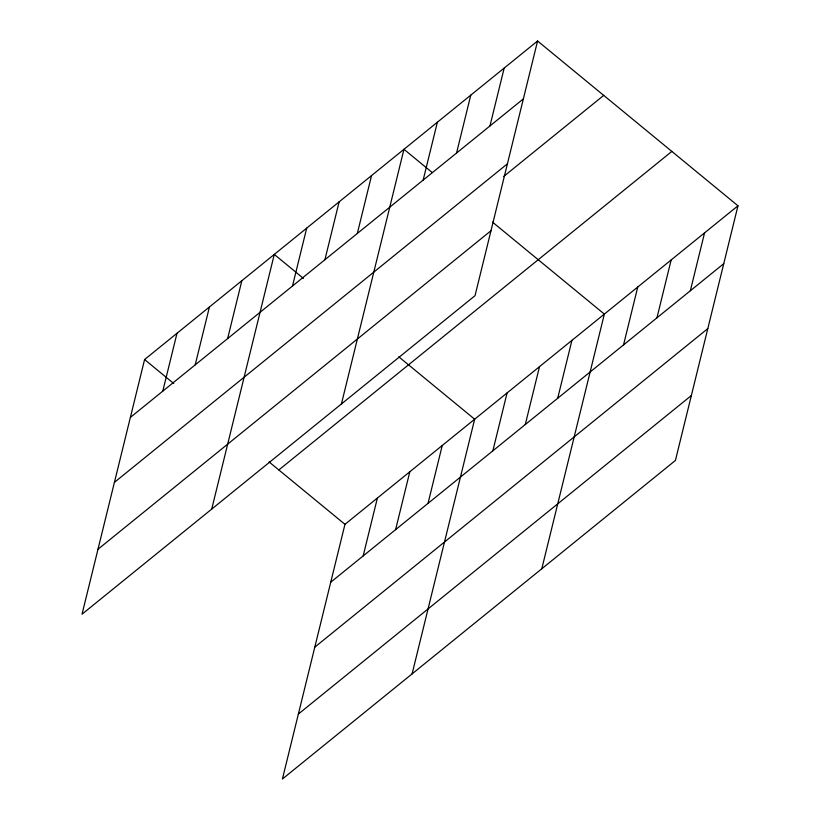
<?xml version="1.0" encoding="UTF-8"?>
<svg xmlns="http://www.w3.org/2000/svg" width="820" height="820" viewBox="0 0 820 820"><rect width="100%" height="100%" fill="white"/><g stroke="black" fill="none" stroke-linecap="round" stroke-linejoin="round"><path stroke-width="1.23" d="M537.582 41L144.587 359.539L82.031 614.2L475.036 295.671L537.582 41L737.969 205.799L675.413 460.461L282.418 779L344.964 524.328L737.969 205.799M162.79 391.14L177.007 333.258M195.211 364.859L209.428 306.977M227.632 338.578L241.849 280.696M211.724 509.087L274.28 254.415L303.451 278.41M292.484 286.016L306.7 228.144M324.904 259.745L339.121 201.863M357.325 233.464L371.542 175.583M341.417 403.973L403.963 149.301L432.171 172.497M423.151 180.103L437.367 122.231M456.555 153.032L470.772 95.151M363.168 555.939L377.384 498.058M489.96 125.952L504.177 68.081M395.599 529.659L409.815 471.777M428.019 503.377L442.236 445.496M412.101 673.886L474.657 419.215L398.797 356.833M492.861 450.815L507.078 392.934M525.282 424.534L539.499 366.663M557.702 398.264L571.919 340.382M541.794 568.762L604.35 314.101L492.482 222.097M623.538 344.902L637.755 287.02M656.943 317.832L671.16 259.95M690.348 290.752L704.564 232.87M130.37 417.421L523.365 98.882M114.421 482.355L507.416 163.815M503.5 176.607L603.715 95.386M97.98 549.267L490.985 230.727M278.841 469.952L671.846 151.413M330.747 582.21L723.752 263.681M314.798 647.154L707.803 328.615M298.367 714.056L691.362 395.527M144.587 359.539L173.758 383.524M269.103 461.947L344.964 524.328"/></g></svg>
